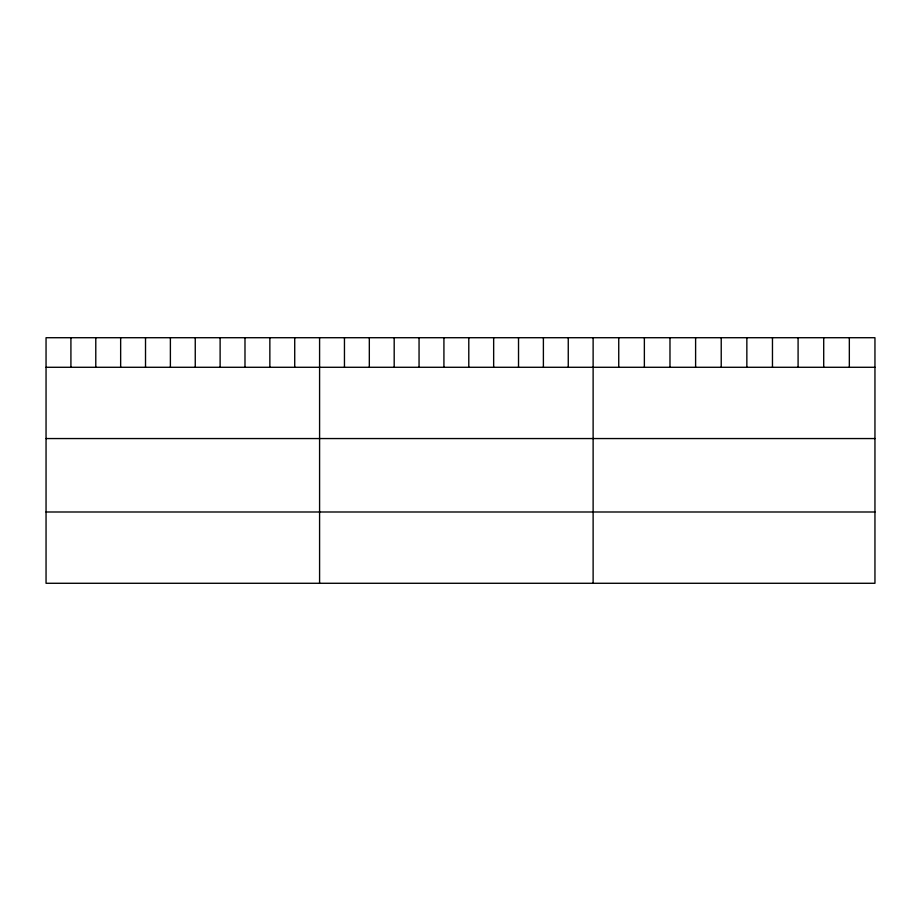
<?xml version="1.0" encoding="UTF-8"?>
<svg xmlns="http://www.w3.org/2000/svg" width="921" height="921" viewBox="0 0 921 921"><rect width="100%" height="100%" fill="white"/><g stroke="black" fill="none" stroke-linecap="round" stroke-linejoin="round"><path stroke-width="1.38" d="M874.95 367.283L874.95 583.281L46.05 583.281L46.05 337.719L874.95 337.719L874.95 367.283L46.05 367.283M46.05 438.557L874.95 438.557M46.05 511.995L874.95 511.995M849.335 337.719L849.335 367.283M823.708 337.719L823.708 367.283M798.093 337.719L798.093 367.283M772.466 337.719L772.466 367.283M746.85 337.719L746.85 367.283M721.224 337.719L721.224 367.283M695.608 337.719L695.608 367.283M669.981 337.719L669.981 367.283M644.366 337.719L644.366 367.283M618.739 337.719L618.739 367.283M593.124 337.719L593.124 583.281M568.257 337.719L568.257 367.283M543.39 337.719L543.39 367.283M518.523 337.719L518.523 367.283M493.656 337.719L493.656 367.283M468.789 337.719L468.789 367.283M443.922 337.719L443.922 367.283M419.055 337.719L419.055 367.283M394.188 337.719L394.188 367.283M369.321 337.719L369.321 367.283M344.454 337.719L344.454 367.283M319.587 337.719L319.587 583.281M294.72 337.719L294.72 367.283M269.853 337.719L269.853 367.283M244.986 337.719L244.986 367.283M220.119 337.719L220.119 367.283M195.252 337.719L195.252 367.283M170.385 337.719L170.385 367.283M145.518 337.719L145.518 367.283M120.651 337.719L120.651 367.283M95.784 337.719L95.784 367.283M70.917 337.719L70.917 367.283"/></g></svg>
